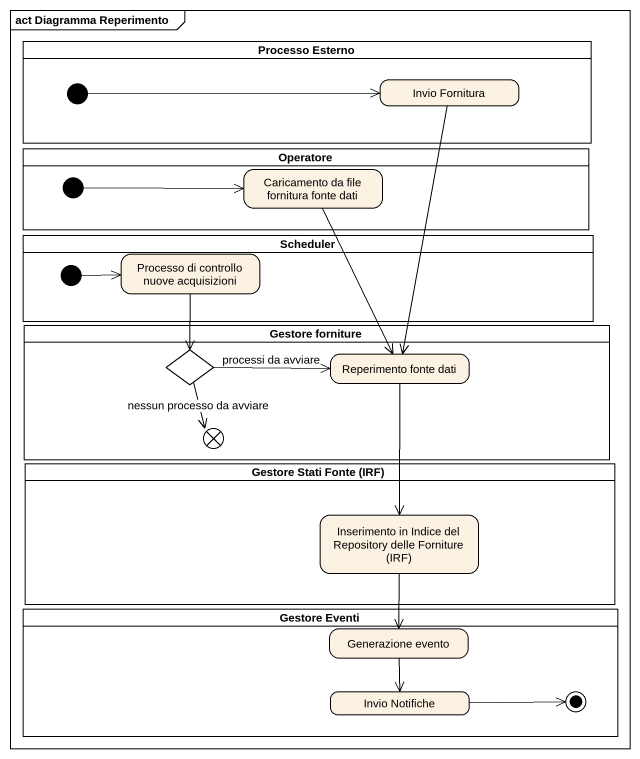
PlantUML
@startuml
mainframe act Diagramma Reperimento
hide empty description
state "Processo Esterno" as Processo_Esterno <<partition>> {
  state "Invio Fornitura" as Invio_Fornitura
  [*] -right-> Invio_Fornitura
}
state Operatore <<partition>> {
  state "Caricamento da file fornitura fonte dati" as Caricamento_da_file
  [*] -right-> Caricamento_da_file
}
state Scheduler <<partition>> {
  state "Processo di controllo nuove acquisizioni" as Processo_di_controllo_nuove
  [*] -right-> Processo_di_controllo_nuove
}
state "Gestore forniture" as Gestore_forniture <<partition>> {
  state choice1 <<choice>>
  state "Reperimento fonte dati" as Reperimento_fonte_dati
  state flowfinal1 <<end>>
}
state "Gestore Stati Fonte (IRF)" as Gestore_Stati_Fonte_IRF <<partition>> {
  state "Inserimento in Indice del Repository delle Forniture (IRF)" as Inserimento_in_Indice_del
}
state "Gestore Eventi" as Gestore_Eventi <<partition>> {
  state "Generazione evento" as Generazione_evento
  state "Invio Notifiche" as Invio_Notifiche
  Invio_Notifiche -right-> [*]
}
Invio_Fornitura --> Reperimento_fonte_dati
Caricamento_da_file --> Reperimento_fonte_dati
Processo_di_controllo_nuove --> choice1
choice1 -right-> Reperimento_fonte_dati : processi da avviare
choice1 --> flowfinal1 : nessun processo da avviare
Reperimento_fonte_dati --> Inserimento_in_Indice_del
Inserimento_in_Indice_del --> Generazione_evento
Generazione_evento --> Invio_Notifiche
@enduml
